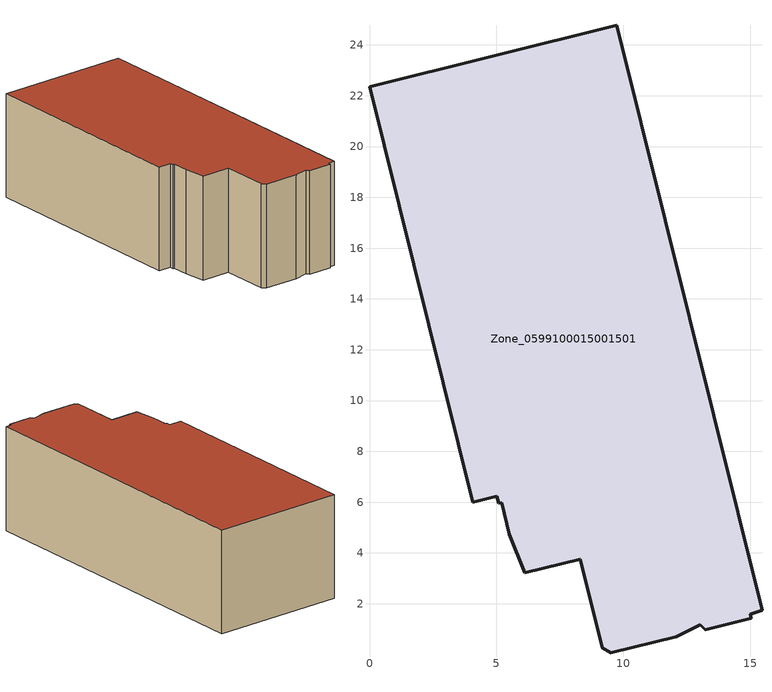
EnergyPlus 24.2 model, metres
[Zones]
Zone_0599100015001501
 floor ground (C_G): 12.08,0.7 9.51,0.07 9.16,0.26 8.29,3.76 6.11,3.22 5.51,4.74 5.2,5.98 5.09,5.95 5.02,6.24 4.06,5.99 0,22.36 9.74,24.78 15.46,1.75 14.99,1.59 15.03,1.43 13.22,0.98 13.03,1.18 z0.49
 wall outside (C_F): 9.74,24.78 0,22.36 4.06,5.99 5.02,6.24 5.09,5.95 5.2,5.98 5.51,4.74 6.11,3.22 8.29,3.76 9.16,0.26 9.51,0.07 12.08,0.7 13.03,1.18 13.22,0.98 15.03,1.43 14.99,1.59 15.46,1.75 9.74,24.78 z0.49:8.32
 roof outside (C_R): 13.03,1.18 13.22,0.98 15.03,1.43 14.99,1.59 15.46,1.75 9.74,24.78 0,22.36 4.06,5.99 5.02,6.24 5.09,5.95 5.2,5.98 5.51,4.74 6.11,3.22 8.29,3.76 9.16,0.26 9.51,0.07 12.08,0.7 z8.32
[BUILDING]
Pand.0599100015001501: North Axis=0; Terrain=City; Loads Convergence Tolerance Value=0.04; Temperature Convergence Tolerance Value=0.4; Solar Distribution=FullExterior; Maximum Number of Warmup Days=25; Minimum Number of Warmup Days=1
[Site:Location]
Rotterdam.The.Hague.AP_ZH_NLD Design_Conditions: Latitude=51.96; Longitude=4.45; Time Zone=1; Elevation=-4.5
[SITE:GROUNDTEMPERATURE:BUILDINGSURFACE]
18, 18, 18, 18, 18, 18, 18, 18, 18, 18, 18, 18
[MATERIAL] Thermal Absorptance=0.9; Solar Absorptance=0.7; Visible Absorptance=0.7
Name | Roughness | Thickness | Conductivity | Density | Specific Heat
G.TC.1946 | MediumSmooth | 0.15 | 1 | 540 | 1210
F.TC.1946 | Rough | 0.3 | 0.857143 | 1920 | 840
R.TC.1946 | MediumRough | 0.2 | 0.909091 | 1500 | 1000
[CONSTRUCTION]
C_G: G.TC.1946
C_F: F.TC.1946
C_R: R.TC.1946
[ZONE]
Zone_0599100015001501: Type=1; Multiplier=1; Ceiling Height=Autocalculate; Volume=Autocalculate; Floor Area=autocalculate; Part of Total Floor Area=Yes
[ZONEINFILTRATION:DESIGNFLOWRATE]
Infil_Zone_0599100015001501: Zone or ZoneList or Space or SpaceList=Zone_0599100015001501; Schedule=AlwaysOn; Design Flow Rate Calculation Method=Flow/Area; Flow Rate per Floor Area=0.003; Constant Term Coefficient=1; Temperature Term Coefficient=0; Velocity Term Coefficient=0; Velocity Squared Term Coefficient=0
[HVACTEMPLATE:ZONE:IDEALLOADSAIRSYSTEM]
Zone_0599100015001501: Maximum Heating Supply Air Temperature=50; Minimum Cooling Supply Air Temperature=13; Maximum Heating Supply Air Humidity Ratio=0.0156; Minimum Cooling Supply Air Humidity Ratio=0.0077; Heating Limit=NoLimit; Cooling Limit=NoLimit; Dehumidification Control Type=ConstantSensibleHeatRatio; Cooling Sensible Heat Ratio=0.7; Dehumidification Setpoint=60; Humidification Control Type=None; Humidification Setpoint=30; Outdoor Air Method=None; Outdoor Air Flow Rate per Person=0.00944; Outdoor Air Flow Rate per Zone Floor Area=0; Outdoor Air Flow Rate per Zone=0; Demand Controlled Ventilation Type=None; Outdoor Air Economizer Type=NoEconomizer; Heat Recovery Type=None; Sensible Heat Recovery Effectiveness=0.7; Latent Heat Recovery Effectiveness=0.65
[ZONECONTROL:THERMOSTAT]
ThermostatControl_Zone_0599100015001501: Zone or ZoneList=Zone_0599100015001501; Control Type Schedule=DualSetpointControlType; Control 1=Thermostat_Zone_0599100015001501; Temperature Difference Between Cutout And Setpoint=0
[THERMOSTATSETPOINT:DUALSETPOINT]
Thermostat_Zone_0599100015001501: Heating Setpoint Temperature Schedule=HeatingSetpoint_Zone_0599100015001501; Cooling Setpoint Temperature Schedule=CoolingSetpoint_Zone_0599100015001501
[SCHEDULE:COMPACT]
HeatingSetpoint_Zone_0599100015001501: Through: 12/31, For: AllDays, Until: 24:00, 21
CoolingSetpoint_Zone_0599100015001501: Through: 12/31, For: AllDays, Until: 24:00, 24
DualSetpointControlType: Through: 12/31, For: AllDays, Until: 24:00, 4
AlwaysOn: Through: 12/31, For: AllDays, Until: 24:00, 1
